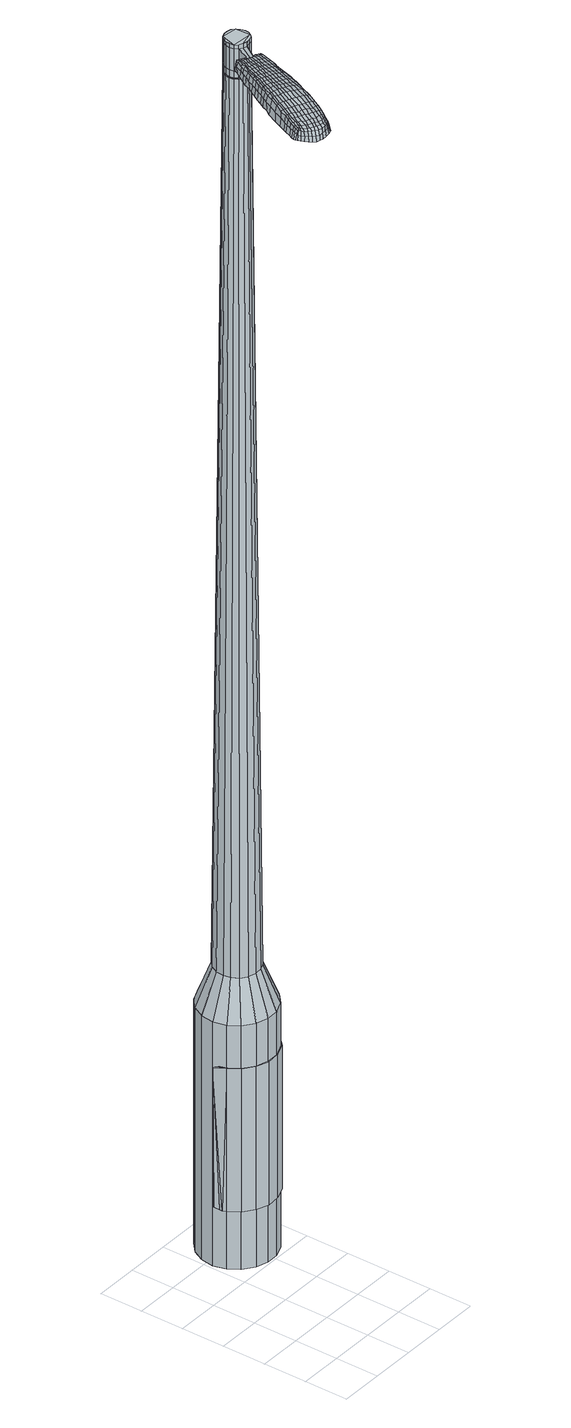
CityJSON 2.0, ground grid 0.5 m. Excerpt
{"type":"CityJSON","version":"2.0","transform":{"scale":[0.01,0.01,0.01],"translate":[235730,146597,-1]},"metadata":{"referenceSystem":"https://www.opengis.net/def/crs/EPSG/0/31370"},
"CityObjects":{
"object1":{"type":"GenericCityObject","attributes":{"cluster":726,"mean_distance_to_centroid":0.242,"new_centroid_x":235730.96,"new_centroid_y":146598.97,"mean_distance_to_camera":7.73,"H1":1.89,"H2":4.87,"Z_final":110.97,"cluster2":-1,"proj_x":235729.11,"proj_y":146598.04,"id_line":44447,"bearing_l":333.26,"distance":2.07,"orientation":"right","G_obj":243.26},"geometry":[{"type":"MultiSurface","lod":"2","boundaries":[[[0,1,2,3]],[[1,4,5,2]],[[4,6,7,5]],[[6,8,9,7]],[[8,10,11,9]],[[10,12,13,11]],[[12,14,15,13]],[[14,16,17,15]],[[16,18,19,17]],[[18,20,21,19]],[[20,22,23,21]],[[22,24,25,23]],[[24,26,27,25]],[[26,28,29,27]],[[28,30,31,29]],[[30,32,33,31]],[[32,34,35,33]],[[34,0,3,35]],[[36,37,38,39]],[[38,40,41,42]],[[41,43,42]],[[42,44,45,46]],[[45,47,46]],[[46,48,49,50]],[[49,51,50]],[[42,46,50,38]],[[50,52,39,38]],[[53,36,39]],[[2,5,7,35]],[[7,9,11,15]],[[11,13,15]],[[15,17,19,23]],[[19,21,23]],[[23,25,27,31]],[[27,29,31]],[[15,23,31,7]],[[31,33,35,7]],[[3,2,35]],[[1,0,54,55]],[[0,34,56,54]],[[34,32,57,56]],[[32,30,58,57]],[[30,28,59,58]],[[28,26,60,59]],[[26,24,61,60]],[[24,22,62,61]],[[22,20,63,62]],[[20,18,64,63]],[[18,16,65,64]],[[16,14,66,65]],[[14,12,67,66]],[[12,10,68,67]],[[10,8,69,68]],[[8,6,70,69]],[[6,4,71,70]],[[4,1,55,71]],[[55,54,72,73]],[[54,56,74,72]],[[56,57,75,74]],[[57,58,76,75]],[[58,59,77,76]],[[59,60,78,77]],[[60,61,79,78]],[[61,62,80,79]],[[62,63,81,80]],[[63,64,82,81]],[[64,65,83,82]],[[65,66,84,83]],[[66,67,85,84]],[[67,68,86,85]],[[68,69,87,86]],[[69,70,88,87]],[[70,71,89,88]],[[71,55,73,89]],[[72,90,91,92]],[[93,94,90,72]],[[75,95,94,93]],[[96,97,95,75]],[[98,99,97,96]],[[100,101,99,98]],[[79,102,101,100]],[[80,103,102,79]],[[104,105,103,80]],[[106,107,105,104]],[[108,109,107,106]],[[110,111,109,108]],[[112,113,111,110]],[[114,115,113,112]],[[116,117,115,114]],[[118,119,117,116]],[[120,121,119,118]],[[92,91,121,120]],[[122,123,124,125]],[[126,122,125,127]],[[128,126,127,129]],[[130,128,129,131]],[[132,130,131,133]],[[134,132,133,135]],[[136,134,135,137]],[[138,136,137,139]],[[140,138,139,141]],[[142,140,141,143]],[[144,142,143,145]],[[146,144,145,147]],[[148,146,147,149]],[[150,148,149,151]],[[152,150,151,153]],[[154,152,153,155]],[[73,72,92]],[[74,93,72]],[[74,75,93]],[[76,96,75]],[[76,77,98,96]],[[77,78,100,98]],[[78,79,100]],[[81,104,80]],[[81,82,106,104]],[[82,83,108,106]],[[83,84,110,108]],[[84,85,112,110]],[[85,86,114,112]],[[86,87,116,114]],[[87,88,118,116]],[[88,89,120,118]],[[89,73,92,120]],[[156,91,90]],[[156,157,121,91]],[[157,158,119,121]],[[158,159,117,119]],[[159,160,115,117]],[[160,161,113,115]],[[161,162,111,113]],[[162,163,109,111]],[[163,164,107,109]],[[164,165,105,107]],[[165,103,105]],[[166,101,102]],[[166,167,99,101]],[[167,168,97,99]],[[168,95,97]],[[169,94,95]],[[169,90,94]],[[39,52,154,170]],[[156,90,171,155]],[[53,39,170,123]],[[90,169,124,171]],[[36,53,123,122]],[[169,95,125,124]],[[37,36,122,126]],[[95,168,127,125]],[[38,37,126,128]],[[168,167,129,127]],[[40,38,128,130]],[[167,166,131,129]],[[41,40,130,132]],[[166,102,133,131]],[[43,41,132,134]],[[102,103,135,133]],[[42,43,134,136]],[[103,165,137,135]],[[44,42,136,138]],[[165,164,139,137]],[[45,44,138,140]],[[164,163,141,139]],[[47,45,140,142]],[[163,162,143,141]],[[46,47,142,144]],[[162,161,145,143]],[[48,46,144,146]],[[161,160,147,145]],[[49,48,146,148]],[[160,159,149,147]],[[51,49,148,150]],[[159,158,151,149]],[[50,51,150,152]],[[158,157,153,151]],[[52,50,152,154]],[[157,156,155,153]],[[154,155,172,173]],[[155,171,174,172]],[[171,124,175,174]],[[124,123,176,175]],[[123,170,177,176]],[[170,154,173,177]],[[178,179,180,181]],[[182,178,181,183]],[[178,182,184,185]],[[179,178,185,186]],[[187,188,189,190]],[[191,187,190,192]],[[187,191,193,194]],[[188,187,194,195]],[[196,197,198,199]],[[200,196,199,201]],[[196,200,202,203]],[[197,196,203,204]],[[205,206,207,208]],[[209,205,208,210]],[[205,209,211,212]],[[206,205,212,213]],[[214,215,216,217]],[[218,214,217,219]],[[214,218,220,221]],[[215,214,221,222]],[[223,224,225,226]],[[227,223,226,228]],[[223,227,229,230]],[[224,223,230,231]],[[232,233,234,235]],[[224,232,235,225]],[[232,224,231,236]],[[233,232,236,237]],[[238,239,240,241]],[[233,238,241,234]],[[238,233,237,242]],[[239,238,242,243]],[[244,182,183,245]],[[239,244,245,240]],[[244,239,243,246]],[[182,244,246,184]],[[247,248,249,250]],[[251,247,250,252]],[[247,251,253,254]],[[248,247,254,255]],[[256,257,258,259]],[[248,256,259,249]],[[256,248,255,260]],[[257,256,260,261]],[[262,263,264,265]],[[257,262,265,258]],[[262,257,261,266]],[[263,262,266,267]],[[268,269,270,271]],[[263,268,271,264]],[[268,263,267,272]],[[269,268,272,273]],[[274,179,186,275]],[[269,274,275,270]],[[274,269,273,276]],[[179,274,276,180]],[[277,278,279,280]],[[281,277,280,282]],[[277,281,283,284]],[[278,277,284,285]],[[286,287,288,289]],[[278,286,289,279]],[[286,278,285,290]],[[287,286,290,291]],[[292,293,294,295]],[[287,292,295,288]],[[292,287,291,296]],[[293,292,296,297]],[[298,191,192,299]],[[293,298,299,294]],[[298,293,297,300]],[[191,298,300,193]],[[301,302,303,304]],[[305,301,304,306]],[[301,305,307,308]],[[302,301,308,309]],[[310,311,312,313]],[[302,310,313,303]],[[310,302,309,314]],[[311,310,314,315]],[[316,317,318,319]],[[311,316,319,312]],[[316,311,315,320]],[[317,316,320,321]],[[322,323,324,325]],[[317,322,325,318]],[[322,317,321,326]],[[323,322,326,327]],[[328,188,195,329]],[[323,328,329,324]],[[328,323,327,330]],[[188,328,330,189]],[[331,217,216,332]],[[333,331,332,334]],[[331,333,335,336]],[[217,331,336,219]],[[337,333,334,338]],[[339,337,338,340]],[[337,339,341,342]],[[333,337,342,335]],[[343,339,340,344]],[[345,343,344,346]],[[343,345,347,348]],[[339,343,348,341]],[[349,345,346,350]],[[351,349,350,352]],[[349,351,353,354]],[[345,349,354,347]],[[355,351,352,356]],[[206,355,356,207]],[[355,206,213,357]],[[351,355,357,353]],[[358,359,204,203]],[[360,358,203,202]],[[358,360,361,362]],[[359,358,362,363]],[[364,365,363,362]],[[366,364,362,361]],[[364,366,367,368]],[[365,364,368,369]],[[370,371,369,368]],[[372,370,368,367]],[[370,372,373,374]],[[371,370,374,375]],[[376,377,375,374]],[[378,376,374,373]],[[376,378,211,209]],[[377,376,209,210]],[[379,380,381,382]],[[281,379,382,283]],[[379,281,282,383]],[[380,379,383,384]],[[385,200,201,386]],[[380,385,386,381]],[[385,380,384,387]],[[200,385,387,202]],[[388,389,390,391]],[[227,388,391,229]],[[388,227,228,392]],[[389,388,392,393]],[[394,395,396,397]],[[389,394,397,390]],[[394,389,393,398]],[[395,394,398,399]],[[400,197,204,401]],[[395,400,401,396]],[[400,395,399,402]],[[197,400,402,198]],[[403,404,405,406]],[[185,403,406,186]],[[403,185,184,407]],[[404,403,407,408]],[[409,410,411,412]],[[404,409,412,405]],[[409,404,408,413]],[[410,409,413,414]],[[415,208,207,416]],[[410,415,416,411]],[[415,410,414,417]],[[208,415,417,210]],[[418,419,420,421]],[[190,418,421,192]],[[418,190,189,422]],[[419,418,422,423]],[[424,212,211,425]],[[419,424,425,420]],[[424,419,423,426]],[[212,424,426,213]],[[427,428,429,430]],[[305,427,430,307]],[[427,305,306,431]],[[428,427,431,432]],[[433,218,219,434]],[[428,433,434,429]],[[433,428,432,435]],[[218,433,435,220]],[[436,437,438,439]],[[251,436,439,253]],[[436,251,252,440]],[[437,436,440,441]],[[442,443,444,445]],[[437,442,445,438]],[[442,437,441,446]],[[443,442,446,447]],[[448,215,222,449]],[[443,448,449,444]],[[448,443,447,450]],[[215,448,450,216]],[[451,452,441,440]],[[250,451,440,252]],[[451,250,249,453]],[[452,451,453,454]],[[455,456,447,446]],[[452,455,446,441]],[[455,452,454,457]],[[456,455,457,458]],[[459,332,216,450]],[[456,459,450,447]],[[459,456,458,460]],[[332,459,460,334]],[[461,462,463,464]],[[308,461,464,309]],[[461,308,307,430]],[[462,461,430,429]],[[465,336,335,466]],[[462,465,466,463]],[[465,462,429,434]],[[336,465,434,219]],[[467,468,454,453]],[[259,467,453,249]],[[467,259,258,469]],[[468,467,469,470]],[[471,472,458,457]],[[468,471,457,454]],[[471,468,470,473]],[[472,471,473,474]],[[475,338,334,460]],[[472,475,460,458]],[[475,472,474,476]],[[338,475,476,340]],[[477,478,479,480]],[[314,477,480,315]],[[477,314,309,464]],[[478,477,464,463]],[[481,342,341,482]],[[478,481,482,479]],[[481,478,463,466]],[[342,481,466,335]],[[483,484,470,469]],[[265,483,469,258]],[[483,265,264,485]],[[484,483,485,486]],[[487,488,474,473]],[[484,487,473,470]],[[487,484,486,489]],[[488,487,489,490]],[[491,344,340,476]],[[488,491,476,474]],[[491,488,490,492]],[[344,491,492,346]],[[493,494,495,496]],[[320,493,496,321]],[[493,320,315,480]],[[494,493,480,479]],[[497,348,347,498]],[[494,497,498,495]],[[497,494,479,482]],[[348,497,482,341]],[[499,500,486,485]],[[271,499,485,264]],[[499,271,270,501]],[[500,499,501,502]],[[503,504,490,489]],[[500,503,489,486]],[[503,500,502,505]],[[504,503,505,506]],[[507,350,346,492]],[[504,507,492,490]],[[507,504,506,508]],[[350,507,508,352]],[[509,510,511,512]],[[326,509,512,327]],[[509,326,321,496]],[[510,509,496,495]],[[513,354,353,514]],[[510,513,514,511]],[[513,510,495,498]],[[354,513,498,347]],[[515,516,502,501]],[[275,515,501,270]],[[515,275,186,406]],[[516,515,406,405]],[[517,518,506,505]],[[516,517,505,502]],[[517,516,405,412]],[[518,517,412,411]],[[519,356,352,508]],[[518,519,508,506]],[[519,518,411,416]],[[356,519,416,207]],[[520,521,423,422]],[[330,520,422,189]],[[520,330,327,512]],[[521,520,512,511]],[[522,357,213,426]],[[521,522,426,423]],[[522,521,511,514]],[[357,522,514,353]],[[523,524,384,383]],[[280,523,383,282]],[[523,280,279,525]],[[524,523,525,526]],[[527,360,202,387]],[[524,527,387,384]],[[527,524,526,528]],[[360,527,528,361]],[[529,530,531,532]],[[230,529,532,231]],[[529,230,229,391]],[[530,529,391,390]],[[533,534,535,536]],[[530,533,536,531]],[[533,530,390,397]],[[534,533,397,396]],[[537,359,363,538]],[[534,537,538,535]],[[537,534,396,401]],[[359,537,401,204]],[[539,540,526,525]],[[289,539,525,279]],[[539,289,288,541]],[[540,539,541,542]],[[543,366,361,528]],[[540,543,528,526]],[[543,540,542,544]],[[366,543,544,367]],[[545,546,547,548]],[[236,545,548,237]],[[545,236,231,532]],[[546,545,532,531]],[[549,550,551,552]],[[546,549,552,547]],[[549,546,531,536]],[[550,549,536,535]],[[553,365,369,554]],[[550,553,554,551]],[[553,550,535,538]],[[365,553,538,363]],[[555,556,542,541]],[[295,555,541,288]],[[555,295,294,557]],[[556,555,557,558]],[[559,372,367,544]],[[556,559,544,542]],[[559,556,558,560]],[[372,559,560,373]],[[561,562,563,564]],[[242,561,564,243]],[[561,242,237,548]],[[562,561,548,547]],[[565,566,567,568]],[[562,565,568,563]],[[565,562,547,552]],[[566,565,552,551]],[[569,371,375,570]],[[566,569,570,567]],[[569,566,551,554]],[[371,569,554,369]],[[571,572,558,557]],[[299,571,557,294]],[[571,299,192,421]],[[572,571,421,420]],[[573,378,373,560]],[[572,573,560,558]],[[573,572,420,425]],[[378,573,425,211]],[[574,575,408,407]],[[246,574,407,184]],[[574,246,243,564]],[[575,574,564,563]],[[576,577,414,413]],[[575,576,413,408]],[[576,575,563,568]],[[577,576,568,567]],[[578,377,210,417]],[[577,578,417,414]],[[578,577,567,570]],[[377,578,570,375]],[[579,580,581,582]],[[582,581,583,584]],[[585,583,581,586]],[[586,581,580,587]],[[588,589,590,591]],[[591,590,592,593]],[[594,592,590,595]],[[595,590,589,596]],[[597,598,599,600]],[[600,599,601,602]],[[603,601,599,604]],[[604,599,598,605]],[[606,607,608,609]],[[609,608,610,611]],[[612,610,608,613]],[[613,608,607,614]],[[615,616,617,618]],[[618,617,619,620]],[[621,619,617,622]],[[622,617,616,623]],[[624,625,626,627]],[[627,626,628,629]],[[630,628,626,631]],[[631,626,625,632]],[[633,634,635,636]],[[636,635,625,624]],[[632,625,635,637]],[[637,635,634,638]],[[639,640,641,642]],[[642,641,634,633]],[[638,634,641,643]],[[643,641,640,644]],[[584,583,645,646]],[[646,645,640,639]],[[644,640,645,647]],[[647,645,583,585]],[[648,649,650,651]],[[651,650,652,653]],[[654,652,650,655]],[[655,650,649,656]],[[657,658,659,660]],[[660,659,649,648]],[[656,649,659,661]],[[661,659,658,662]],[[663,664,665,666]],[[666,665,658,657]],[[662,658,665,667]],[[667,665,664,668]],[[669,670,671,672]],[[672,671,664,663]],[[668,664,671,673]],[[673,671,670,674]],[[587,580,675,676]],[[676,675,670,669]],[[674,670,675,677]],[[677,675,580,579]],[[678,679,680,681]],[[681,680,682,683]],[[684,682,680,685]],[[685,680,679,686]],[[687,688,689,690]],[[690,689,679,678]],[[686,679,689,691]],[[691,689,688,692]],[[693,694,695,696]],[[696,695,688,687]],[[692,688,695,697]],[[697,695,694,698]],[[593,592,699,700]],[[700,699,694,693]],[[698,694,699,701]],[[701,699,592,594]],[[702,703,704,705]],[[705,704,706,707]],[[708,706,704,709]],[[709,704,703,710]],[[711,712,713,714]],[[714,713,703,702]],[[710,703,713,715]],[[715,713,712,716]],[[717,718,719,720]],[[720,719,712,711]],[[716,712,719,721]],[[721,719,718,722]],[[723,724,725,726]],[[726,725,718,717]],[[722,718,725,727]],[[727,725,724,728]],[[596,589,729,730]],[[730,729,724,723]],[[728,724,729,731]],[[731,729,589,588]],[[615,618,732,733]],[[733,732,734,735]],[[736,734,732,737]],[[737,732,618,620]],[[735,734,738,739]],[[739,738,740,741]],[[742,740,738,743]],[[743,738,734,736]],[[741,740,744,745]],[[745,744,746,747]],[[748,746,744,749]],[[749,744,740,742]],[[747,746,750,751]],[[751,750,752,753]],[[754,752,750,755]],[[755,750,746,748]],[[753,752,756,757]],[[757,756,607,606]],[[614,607,756,758]],[[758,756,752,754]],[[605,759,760,604]],[[604,760,761,603]],[[762,761,760,763]],[[763,760,759,764]],[[764,765,766,763]],[[763,766,767,762]],[[768,767,766,769]],[[769,766,765,770]],[[770,771,772,769]],[[769,772,773,768]],[[774,773,772,775]],[[775,772,771,776]],[[776,777,778,775]],[[775,778,779,774]],[[612,779,778,610]],[[610,778,777,611]],[[780,781,782,783]],[[783,782,682,684]],[[683,682,782,784]],[[784,782,781,785]],[[602,601,786,787]],[[787,786,781,780]],[[785,781,786,788]],[[788,786,601,603]],[[789,790,791,792]],[[792,791,628,630]],[[629,628,791,793]],[[793,791,790,794]],[[795,796,797,798]],[[798,797,790,789]],[[794,790,797,799]],[[799,797,796,800]],[[605,598,801,802]],[[802,801,796,795]],[[800,796,801,803]],[[803,801,598,597]],[[804,805,806,807]],[[807,806,586,587]],[[585,586,806,808]],[[808,806,805,809]],[[810,811,812,813]],[[813,812,805,804]],[[809,805,812,814]],[[814,812,811,815]],[[606,609,816,817]],[[817,816,811,810]],[[815,811,816,818]],[[818,816,609,611]],[[819,820,821,822]],[[822,821,591,593]],[[588,591,821,823]],[[823,821,820,824]],[[612,613,825,826]],[[826,825,820,819]],[[824,820,825,827]],[[827,825,613,614]],[[828,829,830,831]],[[831,830,706,708]],[[707,706,830,832]],[[832,830,829,833]],[[620,619,834,835]],[[835,834,829,828]],[[833,829,834,836]],[[836,834,619,621]],[[837,838,652,839]],[[839,652,654]],[[653,652,840]],[[840,652,838,841]],[[842,843,844,845]],[[845,844,838,837]],[[841,838,844,846]],[[846,844,843,847]],[[623,616,848,849]],[[849,848,843,842]],[[847,843,848,850]],[[850,848,616,615]],[[841,851,852,840]],[[840,852,651,653]],[[648,651,852,853]],[[853,852,851,854]],[[847,855,856,846]],[[846,856,851,841]],[[854,851,856,857]],[[857,856,855,858]],[[615,733,173,850]],[[850,173,855,847]],[[858,855,173,859]],[[859,173,733,735]],[[860,861,862,863]],[[863,862,709,710]],[[708,709,862,831]],[[831,862,861,828]],[[736,737,864,865]],[[865,864,861,860]],[[828,861,864,835]],[[835,864,737,620]],[[854,866,867,853]],[[853,867,660,648]],[[657,660,867,868]],[[868,867,866,869]],[[858,870,871,857]],[[857,871,866,854]],[[869,866,871,872]],[[872,871,870,873]],[[735,739,874,859]],[[859,874,870,858]],[[873,870,874,875]],[[875,874,739,741]],[[876,877,878,879]],[[879,878,715,716]],[[710,715,878,863]],[[863,878,877,860]],[[742,743,880,881]],[[881,880,877,876]],[[860,877,880,865]],[[865,880,743,736]],[[869,882,883,868]],[[868,883,666,657]],[[663,666,883,884]],[[884,883,882,885]],[[873,886,887,872]],[[872,887,882,869]],[[885,882,887,888]],[[888,887,886,889]],[[741,745,890,875]],[[875,890,886,873]],[[889,886,890,891]],[[891,890,745,747]],[[892,893,894,895]],[[895,894,721,722]],[[716,721,894,879]],[[879,894,893,876]],[[748,749,896,897]],[[897,896,893,892]],[[876,893,896,881]],[[881,896,749,742]],[[885,898,899,884]],[[884,899,672,663]],[[669,672,899,900]],[[900,899,898,901]],[[889,902,903,888]],[[888,903,898,885]],[[901,898,903,904]],[[904,903,902,905]],[[747,751,906,891]],[[891,906,902,889]],[[905,902,906,907]],[[907,906,751,753]],[[908,909,910,911]],[[911,910,727,728]],[[722,727,910,895]],[[895,910,909,892]],[[754,755,912,913]],[[913,912,909,908]],[[892,909,912,897]],[[897,912,755,748]],[[901,914,915,900]],[[900,915,676,669]],[[587,676,915,807]],[[807,915,914,804]],[[905,916,917,904]],[[904,917,914,901]],[[804,914,917,813]],[[813,917,916,810]],[[753,757,918,907]],[[907,918,916,905]],[[810,916,918,817]],[[817,918,757,606]],[[824,919,920,823]],[[823,920,731,588]],[[728,731,920,911]],[[911,920,919,908]],[[614,758,921,827]],[[827,921,919,824]],[[908,919,921,913]],[[913,921,758,754]],[[785,922,923,784]],[[784,923,681,683]],[[678,681,923,924]],[[924,923,922,925]],[[603,761,926,788]],[[788,926,922,785]],[[925,922,926,927]],[[927,926,761,762]],[[928,929,930,931]],[[931,930,631,632]],[[630,631,930,792]],[[792,930,929,789]],[[932,933,934,935]],[[935,934,929,928]],[[789,929,934,798]],[[798,934,933,795]],[[764,759,936,937]],[[937,936,933,932]],[[795,933,936,802]],[[802,936,759,605]],[[925,938,939,924]],[[924,939,690,678]],[[687,690,939,940]],[[940,939,938,941]],[[762,767,942,927]],[[927,942,938,925]],[[941,938,942,943]],[[943,942,767,768]],[[944,945,946,947]],[[947,946,637,638]],[[632,637,946,931]],[[931,946,945,928]],[[948,949,950,951]],[[951,950,945,944]],[[928,945,950,935]],[[935,950,949,932]],[[770,765,952,953]],[[953,952,949,948]],[[932,949,952,937]],[[937,952,765,764]],[[941,954,955,940]],[[940,955,696,687]],[[693,696,955,956]],[[956,955,954,957]],[[768,773,958,943]],[[943,958,954,941]],[[957,954,958,959]],[[959,958,773,774]],[[960,961,962,963]],[[963,962,643,644]],[[638,643,962,947]],[[947,962,961,944]],[[964,965,966,967]],[[967,966,961,960]],[[944,961,966,951]],[[951,966,965,948]],[[776,771,968,969]],[[969,968,965,964]],[[948,965,968,953]],[[953,968,771,770]],[[957,970,971,956]],[[956,971,700,693]],[[593,700,971,822]],[[822,971,970,819]],[[774,779,972,959]],[[959,972,970,957]],[[819,970,972,826]],[[826,972,779,612]],[[809,973,974,808]],[[808,974,647,585]],[[644,647,974,963]],[[963,974,973,960]],[[815,975,976,814]],[[814,976,973,809]],[[960,973,976,967]],[[967,976,975,964]],[[611,777,977,818]],[[818,977,975,815]],[[964,975,977,969]],[[969,977,777,776]],[[579,582,181,180]],[[582,584,183,181]],[[594,595,194,193]],[[595,596,195,194]],[[597,600,199,198]],[[600,602,201,199]],[[621,622,221,220]],[[622,623,222,221]],[[624,627,226,225]],[[627,629,228,226]],[[633,636,235,234]],[[636,624,225,235]],[[639,642,241,240]],[[642,633,234,241]],[[584,646,245,183]],[[646,639,240,245]],[[654,655,254,253]],[[655,656,255,254]],[[656,661,260,255]],[[661,662,261,260]],[[662,667,266,261]],[[667,668,267,266]],[[668,673,272,267]],[[673,674,273,272]],[[674,677,276,273]],[[677,579,180,276]],[[684,685,284,283]],[[685,686,285,284]],[[686,691,290,285]],[[691,692,291,290]],[[692,697,296,291]],[[697,698,297,296]],[[698,701,300,297]],[[701,594,193,300]],[[702,705,304,303]],[[705,707,306,304]],[[711,714,313,312]],[[714,702,303,313]],[[717,720,319,318]],[[720,711,312,319]],[[723,726,325,324]],[[726,717,318,325]],[[596,730,329,195]],[[730,723,324,329]],[[780,783,382,381]],[[783,684,283,382]],[[602,787,386,201]],[[787,780,381,386]],[[629,793,392,228]],[[793,794,393,392]],[[794,799,398,393]],[[799,800,399,398]],[[800,803,402,399]],[[803,597,198,402]],[[707,832,431,306]],[[832,833,432,431]],[[833,836,435,432]],[[836,621,220,435]],[[837,839,439,438]],[[839,654,253,439]],[[842,845,445,444]],[[845,837,438,445]],[[623,849,449,222]],[[849,842,444,449]],[[978,979,980,981]],[[982,983,981,980]],[[984,985,986,987]],[[988,989,990,991]],[[979,992,993,980]],[[994,982,980,993]],[[995,984,987,996]],[[997,998,989,988]],[[992,999,1000,993]],[[1000,1001,994,993]],[[1002,995,996,1003]],[[1004,998,997,1005]],[[999,1006,1007,1000]],[[1007,1008,1001,1000]],[[1009,1002,1003,1010]],[[1011,1004,1005,1012]],[[1013,1014,1015,1016]],[[1017,1018,1014,1013]],[[1017,1019,1020,1018]],[[1019,1021,1022,1020]],[[1023,1024,1025,1026]],[[1027,1028,1024,1023]],[[1029,1030,1028,1027]],[[1031,1032,1030,1029]],[[1026,1015,1014,1023]],[[1023,1014,1018,1027]],[[1018,1020,1029,1027]],[[1020,1022,1031,1029]],[[987,986,983,982]],[[996,987,982,994]],[[1001,1003,996,994]],[[1008,1010,1003,1001]],[[988,991,985,984]],[[997,988,984,995]],[[1005,997,995,1002]],[[1012,1005,1002,1009]],[[989,1013,1016,990]],[[998,1017,1013,989]],[[1019,1017,998,1004]],[[1021,1019,1004,1011]],[[1033,1034,1035,1036]],[[1035,1037,1038,1039]],[[1035,1039,1040,1041]],[[1035,1041,1036]],[[1042,1033,1036,1043]],[[1044,1043,1036,1045]],[[1046,1045,1036]],[[1047,1035,1034,1048]],[[1049,1047,1048,1050]],[[1051,1049,1050,1052]],[[1053,1051,1052,1054]],[[1055,1053,1054,1056]],[[1056,1057,1058,1059]],[[1056,1059,1060,1061]],[[1056,1061,1062,1063]],[[1062,1064,1065,1066]],[[1062,1066,1067,1068]],[[1062,1068,1063]],[[1056,1063,1055]],[[1069,1070,1034,1033]],[[1071,1072,1037,1035]],[[1073,1074,1046,1036]],[[1070,1075,1048,1034]],[[1076,1071,1035,1047]],[[1075,1077,1050,1048]],[[1078,1076,1047,1049]],[[1077,1079,1052,1050]],[[1080,1078,1049,1051]],[[1079,1081,1054,1052]],[[1082,1080,1051,1053]],[[1081,1083,1056,1054]],[[1084,1082,1053,1055]],[[1083,1085,1057,1056]],[[1086,1087,1064,1062]],[[1088,1084,1055,1063]],[[1058,1057,1085,1089]],[[1059,1058,1089,1090]],[[1060,1059,1090,1091]],[[1061,1060,1091,1092]],[[1062,1061,1092,1086]],[[1093,1069,1033,1042]],[[1094,1093,1042,1043]],[[1095,1094,1043,1044]],[[1096,1095,1044,1045]],[[1074,1096,1045,1046]],[[1038,1037,1072,1097]],[[1065,1064,1087,1098]],[[1039,1038,1097,1099]],[[1040,1039,1099,1100]],[[1041,1040,1100,1101]],[[1036,1041,1101,1073]],[[1066,1065,1098,1102]],[[1067,1066,1102,1103]],[[1068,1067,1103,1104]],[[1063,1068,1104,1088]]]}]}
},
"vertices":[
[78,157,384],[66,166,384],[66,166,96],[78,157,96],[58,178,384],[58,178,96],[54,192,384],[54,192,96],[56,207,384],[56,207,96],[63,220,384],[63,220,96],[74,230,384],[74,230,96],[87,236,384],[87,236,96],[102,237,384],[102,237,96],[116,232,384],[116,232,96],[128,224,384],[128,224,96],[136,211,384],[136,211,96],[139,197,384],[139,197,96],[137,183,384],[137,183,96],[131,169,384],[131,169,96],[120,159,384],[120,159,96],[106,153,384],[106,153,96],[92,153,384],[92,153,96],[100,182,1524],[104,183,1524],[108,187,1524],[91,183,1524],[110,191,1524],[110,195,1524],[107,204,1524],[109,200,1524],[103,207,1524],[98,208,1524],[89,206,1524],[94,208,1524],[86,203,1524],[84,199,1524],[84,189,1524],[83,194,1524],[87,185,1524],[95,181,1524],[85,172,429],[78,177,429],[94,170,429],[102,170,429],[111,174,429],[117,180,429],[121,187,429],[122,196,429],[120,205,429],[115,212,429],[108,217,429],[100,220,429],[91,219,429],[83,216,429],[77,210,429],[73,202,429],[72,193,429],[74,185,429],[91,183,1483],[87,185,1483],[95,181,1483],[100,182,1483],[104,183,1483],[108,187,1483],[110,191,1483],[110,195,1483],[109,200,1483],[107,204,1483],[103,207,1483],[98,208,1483],[94,208,1483],[89,206,1483],[86,203,1483],[84,199,1483],[83,194,1483],[84,189,1483],[91,183,1485],[87,186,1485],[87,186,1483],[95,182,1483],[95,182,1485],[100,182,1485],[104,184,1483],[104,184,1485],[107,187,1483],[107,187,1485],[109,191,1483],[109,191,1485],[110,195,1485],[109,200,1485],[106,204,1483],[106,204,1485],[103,206,1483],[103,206,1485],[98,207,1483],[98,207,1485],[94,207,1483],[94,207,1485],[90,205,1483],[90,205,1485],[86,202,1483],[86,202,1485],[84,198,1483],[84,198,1485],[84,194,1483],[84,194,1485],[85,190,1483],[85,190,1485],[100,182,1519],[95,181,1519],[95,181,1493],[100,182,1493],[104,183,1519],[104,183,1493],[108,187,1519],[108,187,1493],[110,191,1519],[110,191,1493],[110,195,1519],[110,195,1493],[109,200,1519],[109,200,1493],[107,204,1519],[107,204,1493],[103,207,1519],[103,207,1493],[98,208,1519],[98,208,1493],[94,208,1519],[94,208,1493],[89,206,1519],[89,206,1493],[86,203,1519],[86,203,1493],[84,199,1519],[84,199,1493],[83,194,1519],[83,194,1493],[84,189,1519],[84,189,1493],[87,185,1519],[87,185,1493],[87,185,1485],[84,189,1485],[83,194,1485],[84,199,1485],[86,203,1485],[89,206,1485],[94,208,1485],[98,208,1485],[103,207,1485],[107,204,1485],[110,191,1485],[108,187,1485],[104,183,1485],[95,181,1485],[91,183,1519],[91,183,1493],[79,167,1513],[79,167,1518],[82,166,1513],[85,165,1513],[85,165,1518],[82,166,1518],[31,109,1519],[35,115,1518],[33,114,1509],[30,108,1510],[27,101,1519],[25,101,1510],[29,101,1526],[33,109,1525],[37,115,1525],[66,91,1519],[69,98,1518],[68,99,1525],[65,93,1525],[62,83,1519],[61,85,1526],[63,81,1510],[67,89,1510],[69,96,1509],[17,33,1519],[14,35,1519],[13,34,1513],[17,33,1513],[21,33,1519],[21,32,1513],[22,34,1524],[18,35,1524],[15,37,1524],[50,100,1530],[54,106,1529],[51,108,1529],[47,101,1530],[46,91,1531],[43,93,1531],[50,90,1530],[54,98,1530],[57,105,1529],[86,172,1512],[84,173,1512],[84,172,1517],[86,171,1517],[89,170,1512],[88,169,1517],[89,170,1506],[86,171,1506],[84,172,1506],[6,55,1519],[7,58,1519],[5,58,1512],[4,55,1512],[6,53,1518],[4,53,1512],[7,53,1522],[7,55,1523],[8,58,1524],[9,63,1519],[11,68,1519],[9,68,1512],[7,62,1512],[10,63,1524],[12,68,1525],[13,73,1519],[17,80,1519],[15,80,1511],[12,73,1511],[15,73,1526],[18,81,1526],[22,91,1519],[20,90,1510],[24,91,1526],[68,173,1513],[65,166,1513],[66,166,1518],[70,173,1517],[72,177,1512],[72,176,1516],[70,177,1506],[67,172,1507],[63,166,1507],[61,160,1514],[57,153,1515],[59,153,1520],[62,160,1519],[59,159,1507],[55,153,1507],[53,147,1515],[49,140,1516],[51,140,1522],[55,147,1521],[52,146,1508],[48,140,1508],[46,134,1517],[42,127,1517],[44,128,1524],[48,134,1523],[44,133,1508],[40,127,1509],[39,121,1518],[40,121,1524],[37,121,1509],[38,38,1519],[39,41,1519],[38,42,1524],[37,39,1523],[36,36,1518],[36,37,1522],[37,35,1512],[38,37,1512],[40,40,1512],[42,45,1519],[45,50,1519],[44,51,1525],[41,46,1524],[43,44,1512],[46,48,1512],[48,55,1519],[52,62,1519],[51,64,1526],[47,57,1526],[49,54,1511],[53,61,1511],[57,73,1519],[56,74,1526],[58,71,1510],[95,159,1513],[92,152,1513],[93,150,1507],[96,157,1507],[97,164,1512],[98,163,1506],[96,164,1516],[95,160,1517],[92,153,1518],[89,145,1514],[86,138,1515],[87,137,1507],[90,143,1507],[89,146,1519],[86,139,1520],[83,131,1515],[81,124,1516],[81,123,1508],[84,130,1508],[83,133,1521],[80,126,1522],[78,118,1517],[75,111,1517],[75,109,1509],[78,116,1508],[77,119,1523],[74,112,1524],[72,104,1518],[72,102,1509],[71,106,1524],[83,166,1519],[81,167,1519],[80,159,1520],[78,160,1520],[83,158,1520],[86,165,1519],[77,153,1522],[74,154,1522],[73,146,1523],[71,147,1523],[76,145,1523],[79,151,1521],[70,139,1524],[68,141,1524],[67,133,1525],[64,134,1525],[70,131,1525],[73,138,1524],[64,126,1526],[61,127,1526],[60,119,1527],[58,121,1527],[63,118,1527],[67,125,1526],[57,113,1528],[54,114,1528],[60,111,1528],[19,38,1527],[16,39,1527],[23,37,1526],[25,41,1527],[21,42,1528],[18,43,1528],[24,47,1529],[21,49,1529],[28,46,1528],[31,52,1530],[27,54,1530],[24,56,1530],[31,60,1531],[27,62,1531],[35,59,1530],[39,67,1531],[35,68,1531],[32,70,1531],[41,80,1531],[37,82,1531],[44,78,1531],[34,35,1518],[31,34,1519],[32,33,1513],[35,34,1513],[34,37,1523],[31,35,1523],[26,33,1519],[26,32,1513],[27,34,1524],[5,50,1518],[6,48,1518],[7,49,1523],[7,51,1523],[4,50,1513],[5,47,1513],[7,44,1519],[9,41,1519],[9,42,1524],[8,45,1523],[6,44,1513],[8,40,1513],[11,38,1519],[12,39,1524],[10,37,1513],[35,108,1528],[36,107,1528],[40,114,1528],[38,115,1527],[31,101,1528],[32,100,1529],[39,106,1529],[42,104,1530],[45,111,1529],[42,112,1528],[35,98,1529],[37,96,1530],[44,103,1530],[48,109,1529],[40,95,1531],[64,94,1528],[61,94,1529],[58,86,1529],[60,86,1528],[67,100,1527],[64,101,1528],[58,96,1529],[54,88,1530],[61,103,1528],[97,166,1512],[95,167,1512],[94,166,1517],[96,165,1517],[98,165,1506],[96,166,1506],[92,169,1512],[92,168,1517],[93,168,1506],[73,178,1512],[75,178,1512],[74,177,1506],[72,178,1506],[73,177,1517],[75,176,1517],[77,177,1512],[79,175,1512],[79,175,1506],[76,176,1506],[77,175,1517],[79,174,1517],[82,174,1512],[81,174,1506],[81,173,1517],[71,172,1519],[72,172,1519],[67,166,1520],[69,165,1520],[74,171,1519],[77,169,1519],[71,164,1520],[73,163,1520],[79,168,1519],[75,162,1520],[94,161,1519],[92,162,1519],[89,155,1520],[91,154,1520],[89,163,1519],[86,156,1520],[64,159,1521],[65,159,1521],[60,153,1522],[61,152,1522],[67,157,1521],[70,156,1521],[64,151,1522],[66,150,1523],[72,155,1522],[69,148,1523],[88,147,1521],[86,148,1521],[83,141,1522],[85,140,1522],[83,150,1521],[80,143,1522],[56,146,1523],[58,146,1523],[53,140,1524],[54,139,1524],[60,144,1523],[63,143,1524],[56,138,1525],[59,137,1525],[65,142,1524],[62,135,1525],[81,133,1523],[80,134,1523],[77,128,1524],[78,127,1524],[76,136,1524],[73,129,1525],[49,134,1525],[51,133,1525],[45,127,1526],[47,126,1526],[53,131,1526],[56,130,1526],[49,125,1527],[52,124,1527],[58,129,1526],[55,122,1527],[75,120,1525],[73,121,1525],[70,114,1526],[72,113,1526],[70,123,1526],[67,116,1527],[42,121,1527],[43,120,1527],[46,119,1527],[49,117,1528],[51,116,1528],[69,107,1527],[67,108,1527],[64,109,1528],[35,39,1525],[32,38,1525],[37,42,1526],[34,41,1526],[28,37,1526],[30,40,1527],[8,53,1525],[8,51,1525],[10,54,1526],[9,57,1525],[9,48,1525],[11,44,1526],[13,48,1527],[11,51,1526],[13,42,1526],[15,46,1527],[40,46,1526],[37,46,1527],[43,51,1527],[40,51,1528],[33,46,1528],[36,52,1529],[11,61,1526],[12,59,1527],[14,65,1528],[13,67,1527],[13,57,1527],[15,54,1528],[18,60,1529],[16,63,1528],[18,51,1528],[21,58,1530],[46,57,1528],[43,57,1529],[50,64,1528],[47,65,1529],[39,58,1529],[43,66,1530],[16,72,1528],[17,71,1528],[21,78,1529],[20,80,1528],[19,69,1529],[21,66,1530],[26,74,1530],[23,76,1530],[24,64,1530],[28,72,1531],[55,75,1529],[52,75,1529],[49,77,1530],[25,90,1528],[26,89,1529],[29,87,1530],[31,85,1530],[34,83,1531],[35,113,1509],[37,114,1518],[33,108,1518],[31,107,1509],[29,100,1519],[27,100,1510],[31,100,1525],[35,108,1525],[38,114,1525],[66,100,1525],[67,98,1518],[64,92,1518],[63,93,1525],[60,84,1519],[59,86,1525],[61,82,1510],[65,90,1509],[68,96,1509],[15,36,1513],[15,37,1519],[18,36,1519],[18,35,1513],[22,35,1519],[21,34,1513],[22,36,1524],[19,37,1524],[16,38,1524],[51,107,1528],[53,106,1528],[50,99,1529],[47,101,1529],[46,91,1529],[43,93,1529],[49,90,1529],[53,98,1529],[56,104,1528],[83,170,1516],[83,171,1512],[85,170,1512],[85,169,1516],[88,168,1512],[88,168,1516],[88,168,1506],[85,169,1506],[83,170,1506],[7,57,1512],[9,58,1519],[8,55,1518],[6,55,1512],[8,53,1518],[6,53,1512],[9,53,1522],[9,54,1523],[10,57,1523],[11,67,1512],[13,67,1519],[11,62,1519],[9,62,1512],[12,62,1524],[14,67,1525],[17,79,1511],[19,80,1519],[15,73,1519],[13,72,1511],[17,73,1525],[20,80,1526],[24,90,1519],[22,89,1510],[25,90,1526],[68,165,1518],[66,165,1513],[70,171,1513],[71,171,1517],[73,176,1512],[73,175,1515],[72,175,1506],[69,171,1506],[65,165,1507],[60,152,1520],[59,152,1514],[62,158,1514],[64,159,1519],[61,158,1507],[57,152,1507],[53,139,1522],[51,139,1516],[55,146,1515],[56,146,1521],[53,145,1508],[49,139,1508],[45,126,1523],[44,126,1517],[47,133,1516],[49,133,1522],[46,132,1508],[42,126,1508],[40,120,1517],[42,120,1524],[38,120,1509],[37,43,1523],[38,42,1519],[36,40,1518],[35,40,1523],[35,38,1518],[34,39,1522],[35,37,1512],[37,38,1512],[39,41,1512],[43,52,1525],[43,51,1519],[40,46,1519],[40,47,1524],[41,45,1512],[44,50,1512],[49,65,1526],[50,63,1519],[46,56,1519],[45,58,1525],[47,55,1511],[51,61,1511],[55,74,1519],[54,75,1526],[56,72,1510],[91,151,1507],[91,153,1513],[94,159,1513],[94,158,1506],[95,164,1512],[96,163,1506],[94,164,1515],[93,160,1517],[90,154,1518],[85,137,1507],[85,139,1514],[88,146,1514],[88,144,1507],[87,147,1519],[84,140,1520],[79,123,1508],[79,125,1516],[82,132,1515],[82,130,1508],[81,133,1521],[78,126,1522],[74,110,1508],[73,112,1517],[76,118,1516],[76,117,1508],[75,120,1522],[72,113,1523],[70,105,1517],[71,103,1509],[69,106,1524],[83,165,1518],[81,166,1518],[80,159,1519],[78,160,1519],[82,157,1519],[86,164,1518],[77,152,1520],[74,153,1520],[73,145,1521],[71,147,1521],[76,144,1521],[79,151,1520],[70,139,1523],[67,140,1523],[67,132,1524],[64,133,1524],[69,131,1524],[73,137,1523],[63,126,1525],[61,127,1525],[60,119,1526],[57,120,1526],[63,117,1526],[66,124,1525],[57,112,1527],[54,114,1527],[60,111,1527],[17,40,1526],[20,39,1526],[23,38,1525],[25,41,1526],[21,42,1526],[18,44,1526],[21,50,1528],[24,48,1528],[28,47,1527],[31,53,1528],[28,54,1529],[24,56,1529],[28,62,1530],[31,61,1530],[34,59,1529],[38,67,1530],[35,69,1530],[32,70,1530],[37,81,1530],[40,80,1530],[44,78,1530],[31,35,1513],[31,36,1518],[33,37,1518],[34,36,1512],[33,38,1523],[31,37,1523],[26,35,1519],[26,34,1513],[27,36,1523],[9,49,1523],[8,48,1518],[7,51,1518],[9,51,1523],[6,51,1512],[7,48,1512],[11,43,1523],[10,42,1519],[9,45,1519],[10,46,1523],[8,45,1513],[10,41,1513],[12,39,1519],[13,40,1524],[12,38,1513],[40,113,1527],[37,107,1527],[36,107,1527],[39,114,1526],[32,100,1527],[33,99,1528],[45,110,1528],[42,104,1528],[39,105,1528],[43,112,1527],[35,98,1528],[38,96,1529],[45,102,1529],[48,109,1528],[40,94,1529],[57,87,1528],[61,94,1527],[62,94,1527],[59,86,1527],[65,100,1526],[64,101,1527],[57,96,1528],[53,88,1528],[60,103,1527],[93,165,1516],[94,165,1512],[95,165,1512],[95,164,1516],[96,164,1506],[95,164,1506],[91,167,1512],[91,166,1516],[91,166,1506],[73,175,1506],[74,176,1512],[72,176,1506],[73,175,1516],[74,175,1516],[78,173,1506],[78,173,1512],[76,175,1512],[75,174,1506],[76,174,1516],[78,172,1516],[81,172,1512],[80,172,1506],[80,171,1516],[72,171,1518],[71,171,1518],[68,165,1519],[69,165,1519],[76,169,1518],[74,170,1518],[71,163,1519],[73,162,1519],[75,161,1519],[88,154,1519],[91,161,1518],[92,160,1518],[89,154,1519],[89,162,1518],[86,156,1519],[65,158,1520],[64,158,1520],[61,152,1521],[61,151,1521],[69,156,1520],[67,157,1520],[64,150,1521],[66,149,1521],[72,155,1520],[68,148,1521],[82,141,1521],[85,148,1520],[86,147,1520],[83,140,1521],[82,149,1520],[79,142,1521],[58,145,1522],[57,145,1522],[53,139,1523],[54,138,1523],[62,143,1522],[60,144,1522],[56,137,1523],[59,136,1524],[65,141,1523],[62,135,1524],[76,127,1523],[79,134,1522],[80,134,1522],[77,127,1523],[76,136,1522],[73,129,1523],[51,132,1524],[50,133,1524],[46,126,1525],[47,126,1525],[56,130,1525],[53,131,1524],[49,124,1525],[52,123,1526],[58,128,1525],[55,122,1526],[70,114,1525],[73,121,1524],[74,120,1524],[71,113,1525],[70,122,1524],[67,116,1525],[44,119,1526],[43,120,1526],[49,117,1527],[46,118,1526],[51,115,1527],[67,107,1526],[68,107,1526],[63,109,1526],[32,39,1524],[34,40,1524],[36,43,1525],[34,42,1525],[28,38,1525],[30,41,1525],[11,54,1525],[10,51,1524],[9,53,1524],[11,56,1525],[14,49,1526],[12,45,1525],[11,48,1524],[12,52,1525],[14,42,1525],[16,46,1526],[37,47,1526],[39,47,1526],[42,52,1526],[40,52,1527],[32,47,1526],[36,52,1527],[15,65,1527],[13,59,1526],[13,61,1526],[15,66,1526],[19,60,1528],[16,54,1527],[14,57,1526],[17,63,1527],[18,52,1527],[22,58,1528],[43,58,1527],[45,58,1527],[48,65,1527],[47,65,1528],[39,58,1528],[43,66,1529],[22,78,1528],[18,71,1527],[17,72,1527],[21,79,1527],[26,74,1529],[22,66,1529],[20,69,1528],[24,76,1528],[25,64,1529],[29,72,1530],[52,76,1528],[53,75,1528],[48,77,1529],[27,88,1528],[26,89,1528],[32,85,1529],[29,87,1529],[35,83,1530],[72,176,1508],[78,173,1508],[62,144,1509],[55,148,1509],[52,125,1510],[44,129,1510],[33,90,1512],[25,94,1512],[33,111,1511],[41,106,1511],[25,74,1513],[20,62,1514],[12,66,1514],[17,78,1513],[84,170,1508],[69,141,1509],[59,121,1510],[42,86,1512],[50,102,1511],[34,70,1513],[27,58,1514],[90,167,1508],[76,137,1509],[67,118,1510],[50,82,1512],[58,98,1511],[35,54,1514],[42,66,1513],[96,164,1508],[83,134,1509],[75,114,1510],[58,78,1512],[66,94,1511],[43,50,1514],[50,62,1513],[14,50,1514],[13,45,1514],[7,48,1514],[6,54,1514],[21,46,1514],[19,42,1514],[29,42,1514],[26,39,1514],[36,38,1514],[32,35,1514],[13,39,1515],[15,35,1515],[14,36,1515],[9,41,1515],[17,38,1515],[16,35,1515],[21,36,1515],[17,34,1515],[25,34,1515],[18,34,1515],[123,160,334],[120,157,334],[120,157,165],[130,167,171],[123,160,165],[126,163,165],[128,165,166],[129,166,167],[130,167,169],[126,163,334],[128,165,333],[129,166,332],[130,167,331],[130,167,328],[106,152,165],[106,152,334],[91,151,165],[91,151,334],[77,156,165],[77,156,334],[65,165,165],[65,165,334],[57,177,165],[57,177,334],[55,181,334],[55,185,334],[54,188,333],[53,190,332],[53,191,331],[53,191,328],[55,181,165],[53,191,171],[53,191,169],[53,190,167],[54,188,166],[55,185,165],[121,162,334],[118,160,334],[118,160,165],[121,162,165],[128,169,171],[128,169,328],[105,155,334],[105,155,165],[92,154,334],[92,154,165],[78,158,334],[78,158,165],[67,167,334],[67,167,165],[59,178,334],[59,178,165],[58,182,334],[56,192,328],[56,192,171],[58,182,165],[57,185,334],[57,188,333],[56,190,332],[56,191,331],[124,165,334],[126,167,333],[127,168,332],[128,169,331],[124,165,165],[56,191,169],[126,167,166],[127,168,167],[128,169,169],[56,190,167],[57,188,166],[57,185,165]
]}
